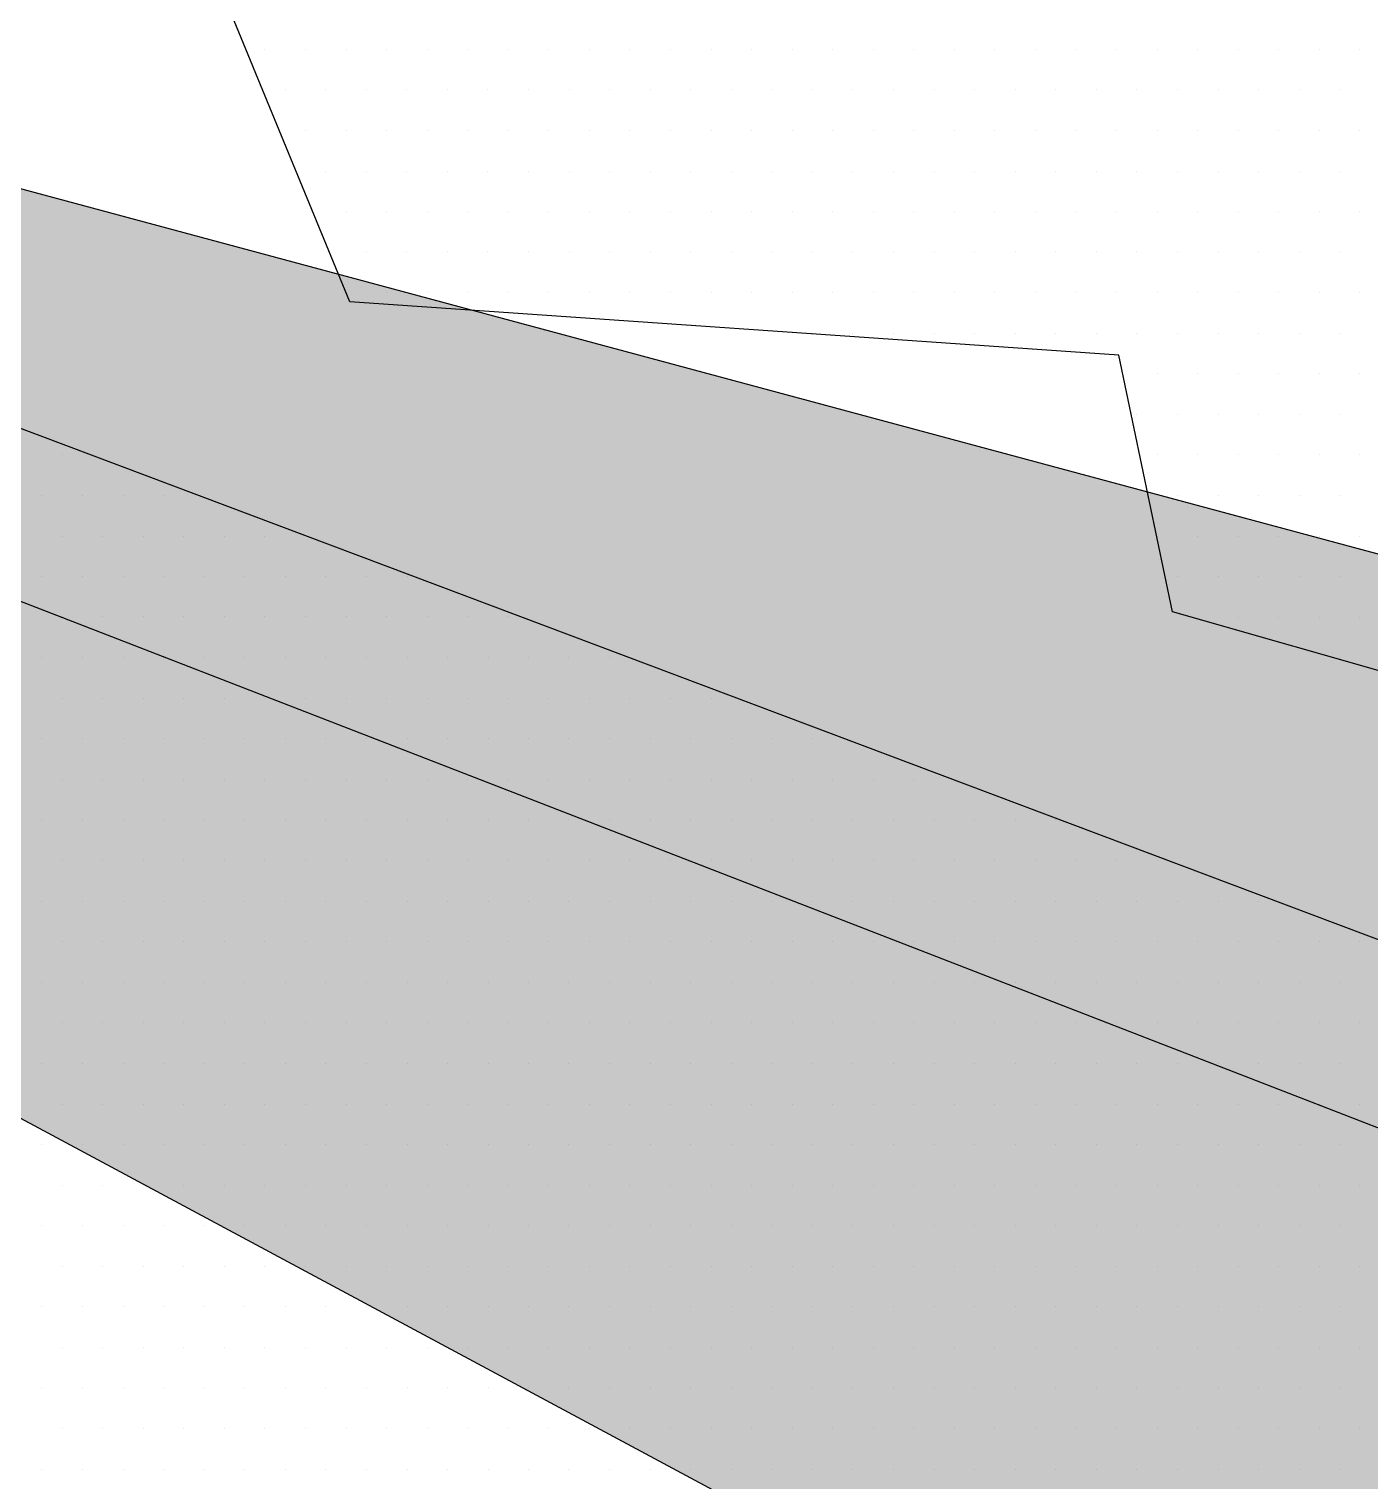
# Paper-space layout 'TOP_A1_00200_01-01-2017_MODELE' of a CAD drawing. Header units: millimetres. Extents: x -52 to 293, y -3 to 294.
# Drawn here: x -25.453 to -22.42, y 59.212 to 62.495 of the extents above; entities that cross this region are included whole.
import ezdxf

# ---------------------------------------------------------------- set-up
doc = ezdxf.new("R2010")
doc.units = ezdxf.units.MM
doc.header["$LTSCALE"] = 2
doc.linetypes.add('CACHEX2', pattern=[0.75, 0.5, -0.25])
for name, color, linetype in [('CALQUE_7', 4, 'Continuous'), ('CARTOUCHE', 7, 'Continuous'), ('rosace', 7, 'Continuous')]:
    doc.layers.add(name, color=color, linetype=linetype)

# ---------------------------------------------------------------- blocks, each defined once
blk = doc.blocks.new('A$C715108E3')
at = {"layer": 'CALQUE_7', "color": 131}
for p, q in [((-16.2094, -7.5524), (-16.2094, -7.5524)), ((-16.1666, -7.5524), (-16.1666, -7.5524)), ((-16.0746, -7.5524), (-16.0746, -7.5524)), ((-15.983, -7.5524), (-15.983, -7.5524)), ((-15.8913, -7.5524), (-15.8913, -7.5524)), ((-15.7997, -7.5524), (-15.7997, -7.5524)), ((-15.7077, -7.5524), (-15.7077, -7.5524)), ((-15.616, -7.5524), (-15.616, -7.5524)), ((-15.5244, -7.5524), (-15.5244, -7.5524)), ((-15.4324, -7.5524), (-15.4324, -7.5524)), ((-15.3411, -7.5524), (-15.3411, -7.5524)), ((-15.2491, -7.5524), (-15.2491, -7.5524)), ((-15.1572, -7.5524), (-15.1572, -7.5524)), ((-15.0654, -7.5524), (-15.0654, -7.5524)), ((-14.9739, -7.5524), (-14.9739, -7.5524)), ((-14.8821, -7.5524), (-14.8821, -7.5524)), ((-14.7903, -7.5524), (-14.7903, -7.5524)), ((-14.6988, -7.5524), (-14.6988, -7.5524)), ((-14.6068, -7.5524), (-14.6068, -7.5524)), ((-14.5152, -7.5524), (-14.5152, -7.5524)), ((-14.4237, -7.5524), (-14.4237, -7.5524)), ((-14.3319, -7.5524), (-14.3319, -7.5524)), ((-14.24, -7.5524), (-14.24, -7.5524)), ((-14.148, -7.5524), (-14.148, -7.5524)), ((-14.0567, -7.5524), (-14.0567, -7.5524)), ((-13.9647, -7.5524), (-13.9647, -7.5524)), ((-13.8727, -7.5524), (-13.8727, -7.5524)), ((-13.7814, -7.5524), (-13.7814, -7.5524)), ((-13.6894, -7.5524), (-13.6894, -7.5524)), ((-16.1721, -7.6438), (-16.1721, -7.6438)), ((-16.1205, -7.6438), (-16.1205, -7.6438)), ((-16.0289, -7.6438), (-16.0289, -7.6438)), ((-15.9369, -7.6438), (-15.9369, -7.6438)), ((-15.8452, -7.6438), (-15.8452, -7.6438)), ((-15.7536, -7.6438), (-15.7536, -7.6438)), ((-15.6619, -7.6438), (-15.6619, -7.6438)), ((-15.5699, -7.6438), (-15.5699, -7.6438)), ((-15.4785, -7.6438), (-15.4785, -7.6438)), ((-15.3868, -7.6438), (-15.3868, -7.6438)), ((-15.2948, -7.6438), (-15.2948, -7.6438)), ((-15.203, -7.6438), (-15.203, -7.6438)), ((-15.1115, -7.6438), (-15.1115, -7.6438)), ((-15.0197, -7.6438), (-15.0197, -7.6438)), ((-14.9278, -7.6438), (-14.9278, -7.6438)), ((-14.8364, -7.6438), (-14.8364, -7.6438)), ((-14.7445, -7.6438), (-14.7445, -7.6438)), ((-14.6527, -7.6438), (-14.6527, -7.6438)), ((-14.5613, -7.6438), (-14.5613, -7.6438)), ((-14.4694, -7.6438), (-14.4694, -7.6438)), ((-14.3776, -7.6438), (-14.3776, -7.6438)), ((-14.2859, -7.6438), (-14.2859, -7.6438)), ((-14.1943, -7.6438), (-14.1943, -7.6438)), ((-14.1023, -7.6438), (-14.1023, -7.6438)), ((-14.0103, -7.6438), (-14.0103, -7.6438)), ((-13.919, -7.6438), (-13.919, -7.6438)), ((-13.827, -7.6438), (-13.827, -7.6438)), ((-13.7351, -7.6438), (-13.7351, -7.6438)), ((-16.1344, -7.7349), (-16.1344, -7.7349)), ((-16.0746, -7.7349), (-16.0746, -7.7349)), ((-15.983, -7.7349), (-15.983, -7.7349)), ((-15.8913, -7.7349), (-15.8913, -7.7349)), ((-15.7997, -7.7349), (-15.7997, -7.7349)), ((-15.7077, -7.7349), (-15.7077, -7.7349)), ((-15.616, -7.7349), (-15.616, -7.7349)), ((-15.5244, -7.7349), (-15.5244, -7.7349)), ((-15.4324, -7.7349), (-15.4324, -7.7349)), ((-15.3411, -7.7349), (-15.3411, -7.7349)), ((-15.2491, -7.7349), (-15.2491, -7.7349)), ((-15.1572, -7.7349), (-15.1572, -7.7349)), ((-15.0654, -7.7349), (-15.0654, -7.7349)), ((-14.9739, -7.7349), (-14.9739, -7.7349)), ((-14.8821, -7.7349), (-14.8821, -7.7349)), ((-14.7903, -7.7349), (-14.7903, -7.7349)), ((-14.6988, -7.7349), (-14.6988, -7.7349)), ((-14.6068, -7.7349), (-14.6068, -7.7349)), ((-14.5152, -7.7349), (-14.5152, -7.7349)), ((-14.4237, -7.7349), (-14.4237, -7.7349)), ((-14.3319, -7.7349), (-14.3319, -7.7349)), ((-14.24, -7.7349), (-14.24, -7.7349)), ((-14.148, -7.7349), (-14.148, -7.7349)), ((-14.0567, -7.7349), (-14.0567, -7.7349)), ((-13.9647, -7.7349), (-13.9647, -7.7349)), ((-13.8727, -7.7349), (-13.8727, -7.7349)), ((-13.7814, -7.7349), (-13.7814, -7.7349)), ((-13.6894, -7.7349), (-13.6894, -7.7349)), ((-16.0965, -7.8275), (-16.0965, -7.8275)), ((-16.0289, -7.8275), (-16.0289, -7.8275)), ((-15.9369, -7.8275), (-15.9369, -7.8275)), ((-15.8452, -7.8275), (-15.8452, -7.8275)), ((-15.7536, -7.8275), (-15.7536, -7.8275)), ((-15.6619, -7.8275), (-15.6619, -7.8275)), ((-15.5699, -7.8275), (-15.5699, -7.8275)), ((-15.4785, -7.8275), (-15.4785, -7.8275)), ((-15.3868, -7.8275), (-15.3868, -7.8275)), ((-15.2948, -7.8275), (-15.2948, -7.8275)), ((-15.203, -7.8275), (-15.203, -7.8275)), ((-15.1115, -7.8275), (-15.1115, -7.8275)), ((-15.0197, -7.8275), (-15.0197, -7.8275)), ((-14.9278, -7.8275), (-14.9278, -7.8275)), ((-14.8364, -7.8275), (-14.8364, -7.8275)), ((-14.7445, -7.8275), (-14.7445, -7.8275)), ((-14.6527, -7.8275), (-14.6527, -7.8275)), ((-14.5613, -7.8275), (-14.5613, -7.8275)), ((-14.4694, -7.8275), (-14.4694, -7.8275)), ((-14.3776, -7.8275), (-14.3776, -7.8275)), ((-14.2859, -7.8275), (-14.2859, -7.8275)), ((-14.1943, -7.8275), (-14.1943, -7.8275)), ((-14.1023, -7.8275), (-14.1023, -7.8275)), ((-14.0103, -7.8275), (-14.0103, -7.8275)), ((-13.919, -7.8275), (-13.919, -7.8275)), ((-13.827, -7.8275), (-13.827, -7.8275)), ((-13.7351, -7.8275), (-13.7351, -7.8275)), ((-16.0589, -7.919), (-16.0589, -7.919)), ((-15.983, -7.919), (-15.983, -7.919)), ((-15.8913, -7.919), (-15.8913, -7.919)), ((-15.7997, -7.919), (-15.7997, -7.919)), ((-15.7077, -7.919), (-15.7077, -7.919)), ((-15.616, -7.919), (-15.616, -7.919)), ((-15.5244, -7.919), (-15.5244, -7.919)), ((-15.4324, -7.919), (-15.4324, -7.919)), ((-15.3411, -7.919), (-15.3411, -7.919)), ((-15.2491, -7.919), (-15.2491, -7.919)), ((-15.1572, -7.919), (-15.1572, -7.919)), ((-15.0654, -7.919), (-15.0654, -7.919)), ((-14.9739, -7.919), (-14.9739, -7.919)), ((-14.8821, -7.919), (-14.8821, -7.919)), ((-14.7903, -7.919), (-14.7903, -7.919)), ((-14.6988, -7.919), (-14.6988, -7.919)), ((-14.6068, -7.919), (-14.6068, -7.919)), ((-14.5152, -7.919), (-14.5152, -7.919)), ((-14.4237, -7.919), (-14.4237, -7.919)), ((-14.3319, -7.919), (-14.3319, -7.919)), ((-14.24, -7.919), (-14.24, -7.919)), ((-14.148, -7.919), (-14.148, -7.919)), ((-14.0567, -7.919), (-14.0567, -7.919)), ((-13.9647, -7.919), (-13.9647, -7.919)), ((-13.8727, -7.919), (-13.8727, -7.919)), ((-13.7814, -7.919), (-13.7814, -7.919)), ((-13.6894, -7.919), (-13.6894, -7.919)), ((-16.0208, -8.01), (-16.0208, -8.01)), ((-15.9369, -8.01), (-15.9369, -8.01)), ((-15.8452, -8.01), (-15.8452, -8.01)), ((-15.7536, -8.01), (-15.7536, -8.01)), ((-15.6619, -8.01), (-15.6619, -8.01)), ((-15.5699, -8.01), (-15.5699, -8.01)), ((-15.4785, -8.01), (-15.4785, -8.01)), ((-15.3868, -8.01), (-15.3868, -8.01)), ((-15.2948, -8.01), (-15.2948, -8.01)), ((-15.203, -8.01), (-15.203, -8.01)), ((-15.1115, -8.01), (-15.1115, -8.01)), ((-15.0197, -8.01), (-15.0197, -8.01)), ((-14.9278, -8.01), (-14.9278, -8.01)), ((-14.8364, -8.01), (-14.8364, -8.01)), ((-14.7445, -8.01), (-14.7445, -8.01)), ((-14.6527, -8.01), (-14.6527, -8.01)), ((-14.5613, -8.01), (-14.5613, -8.01)), ((-14.4694, -8.01), (-14.4694, -8.01)), ((-14.3776, -8.01), (-14.3776, -8.01)), ((-14.2859, -8.01), (-14.2859, -8.01)), ((-14.1943, -8.01), (-14.1943, -8.01)), ((-14.1023, -8.01), (-14.1023, -8.01)), ((-14.0103, -8.01), (-14.0103, -8.01)), ((-13.919, -8.01), (-13.919, -8.01)), ((-13.827, -8.01), (-13.827, -8.01)), ((-13.7351, -8.01), (-13.7351, -8.01)), ((-15.9833, -8.1028), (-15.9833, -8.1028)), ((-15.983, -8.1028), (-15.983, -8.1028)), ((-15.8913, -8.1028), (-15.8913, -8.1028)), ((-15.7997, -8.1028), (-15.7997, -8.1028)), ((-15.7077, -8.1028), (-15.7077, -8.1028)), ((-15.616, -8.1028), (-15.616, -8.1028)), ((-15.5244, -8.1028), (-15.5244, -8.1028)), ((-15.4324, -8.1028), (-15.4324, -8.1028)), ((-15.3411, -8.1028), (-15.3411, -8.1028)), ((-15.2491, -8.1028), (-15.2491, -8.1028)), ((-15.1572, -8.1028), (-15.1572, -8.1028)), ((-15.0654, -8.1028), (-15.0654, -8.1028)), ((-14.9739, -8.1028), (-14.9739, -8.1028)), ((-14.8821, -8.1028), (-14.8821, -8.1028)), ((-14.7903, -8.1028), (-14.7903, -8.1028)), ((-14.6988, -8.1028), (-14.6988, -8.1028)), ((-14.6068, -8.1028), (-14.6068, -8.1028)), ((-14.5152, -8.1028), (-14.5152, -8.1028)), ((-14.4237, -8.1028), (-14.4237, -8.1028)), ((-14.3319, -8.1028), (-14.3319, -8.1028)), ((-14.24, -8.1028), (-14.24, -8.1028)), ((-14.148, -8.1028), (-14.148, -8.1028)), ((-14.0567, -8.1028), (-14.0567, -8.1028)), ((-13.9647, -8.1028), (-13.9647, -8.1028)), ((-13.8727, -8.1028), (-13.8727, -8.1028)), ((-13.7814, -8.1028), (-13.7814, -8.1028)), ((-13.6894, -8.1028), (-13.6894, -8.1028)), ((-14.9571, -8.1941), (-14.9571, -8.1941)), ((-14.9278, -8.1941), (-14.9278, -8.1941)), ((-14.8364, -8.1941), (-14.8364, -8.1941)), ((-14.7445, -8.1941), (-14.7445, -8.1941)), ((-14.6527, -8.1941), (-14.6527, -8.1941)), ((-14.5613, -8.1941), (-14.5613, -8.1941)), ((-14.4694, -8.1941), (-14.4694, -8.1941)), ((-14.3776, -8.1941), (-14.3776, -8.1941)), ((-14.2859, -8.1941), (-14.2859, -8.1941)), ((-14.1943, -8.1941), (-14.1943, -8.1941)), ((-14.1023, -8.1941), (-14.1023, -8.1941)), ((-14.0103, -8.1941), (-14.0103, -8.1941)), ((-13.919, -8.1941), (-13.919, -8.1941)), ((-13.827, -8.1941), (-13.827, -8.1941)), ((-13.7351, -8.1941), (-13.7351, -8.1941)), ((-14.2262, -8.2852), (-14.2262, -8.2852)), ((-14.148, -8.2852), (-14.148, -8.2852)), ((-14.0567, -8.2852), (-14.0567, -8.2852)), ((-13.9647, -8.2852), (-13.9647, -8.2852)), ((-13.8727, -8.2852), (-13.8727, -8.2852)), ((-13.7814, -8.2852), (-13.7814, -8.2852)), ((-13.6894, -8.2852), (-13.6894, -8.2852)), ((-14.2074, -8.3777), (-14.2074, -8.3777)), ((-14.1943, -8.3777), (-14.1943, -8.3777)), ((-14.1023, -8.3777), (-14.1023, -8.3777)), ((-14.0103, -8.3777), (-14.0103, -8.3777)), ((-13.919, -8.3777), (-13.919, -8.3777)), ((-13.827, -8.3777), (-13.827, -8.3777)), ((-13.7351, -8.3777), (-13.7351, -8.3777)), ((-16.6249, -8.4692), (-16.6249, -8.4692)), ((-14.1881, -8.4692), (-14.1881, -8.4692)), ((-14.148, -8.4692), (-14.148, -8.4692)), ((-14.0567, -8.4692), (-14.0567, -8.4692)), ((-13.9647, -8.4692), (-13.9647, -8.4692)), ((-13.8727, -8.4692), (-13.8727, -8.4692)), ((-13.7814, -8.4692), (-13.7814, -8.4692)), ((-13.6894, -8.4692), (-13.6894, -8.4692)), ((-16.6713, -8.5607), (-16.6713, -8.5607)), ((-16.5793, -8.5607), (-16.5793, -8.5607)), ((-16.4873, -8.5607), (-16.4873, -8.5607)), ((-16.3953, -8.5607), (-16.3953, -8.5607)), ((-14.1688, -8.5605), (-14.1688, -8.5605)), ((-14.1023, -8.5605), (-14.1023, -8.5605)), ((-14.0103, -8.5605), (-14.0103, -8.5605)), ((-13.919, -8.5605), (-13.919, -8.5605)), ((-13.827, -8.5605), (-13.827, -8.5605)), ((-13.7351, -8.5605), (-13.7351, -8.5605)), ((-16.6249, -8.6529), (-16.6249, -8.6529)), ((-16.5336, -8.6529), (-16.5336, -8.6529)), ((-16.4416, -8.6529), (-16.4416, -8.6529)), ((-16.3496, -8.6529), (-16.3496, -8.6529)), ((-16.2577, -8.6529), (-16.2577, -8.6529)), ((-16.1666, -8.6529), (-16.1666, -8.6529)), ((-16.0744, -8.6529), (-16.0744, -8.6529)), ((-14.1495, -8.6529), (-14.1495, -8.6529)), ((-14.148, -8.6529), (-14.148, -8.6529)), ((-14.0567, -8.6529), (-14.0567, -8.6529)), ((-13.9647, -8.6529), (-13.9647, -8.6529)), ((-13.8727, -8.6529), (-13.8727, -8.6529)), ((-13.7814, -8.6529), (-13.7814, -8.6529)), ((-13.6894, -8.6529), (-13.6894, -8.6529)), ((-16.6713, -8.7445), (-16.6713, -8.7445)), ((-16.5793, -8.7445), (-16.5793, -8.7445)), ((-16.4873, -8.7445), (-16.4873, -8.7445)), ((-16.3953, -8.7445), (-16.3953, -8.7445)), ((-16.3042, -8.7445), (-16.3042, -8.7445)), ((-16.2124, -8.7445), (-16.2124, -8.7445)), ((-16.1203, -8.7445), (-16.1203, -8.7445)), ((-16.0287, -8.7445), (-16.0287, -8.7445)), ((-15.9369, -8.7445), (-15.9369, -8.7445)), ((-15.845, -8.7445), (-15.845, -8.7445)), ((-14.1306, -8.7443), (-14.1306, -8.7443)), ((-14.1023, -8.7443), (-14.1023, -8.7443)), ((-14.0103, -8.7443), (-14.0103, -8.7443)), ((-13.919, -8.7443), (-13.919, -8.7443)), ((-13.827, -8.7443), (-13.827, -8.7443)), ((-13.7351, -8.7443), (-13.7351, -8.7443)), ((-16.6249, -8.8356), (-16.6249, -8.8356)), ((-16.5336, -8.8356), (-16.5336, -8.8356)), ((-16.4416, -8.8356), (-16.4416, -8.8356)), ((-16.3496, -8.8356), (-16.3496, -8.8356)), ((-16.2577, -8.8356), (-16.2577, -8.8356)), ((-16.1666, -8.8356), (-16.1666, -8.8356)), ((-16.0744, -8.8356), (-16.0744, -8.8356)), ((-15.9828, -8.8356), (-15.9828, -8.8356)), ((-15.8915, -8.8356), (-15.8915, -8.8356)), ((-15.7995, -8.8356), (-15.7995, -8.8356)), ((-15.7075, -8.8356), (-15.7075, -8.8356)), ((-15.6162, -8.8356), (-15.6162, -8.8356)), ((-14.0708, -8.8358), (-14.0708, -8.8358)), ((-14.0567, -8.8358), (-14.0567, -8.8358)), ((-13.9647, -8.8358), (-13.9647, -8.8358)), ((-13.8727, -8.8358), (-13.8727, -8.8358)), ((-13.7814, -8.8358), (-13.7814, -8.8358)), ((-13.6894, -8.8358), (-13.6894, -8.8358)), ((-16.6713, -8.9282), (-16.6713, -8.9282)), ((-16.5793, -8.9282), (-16.5793, -8.9282)), ((-16.4873, -8.9282), (-16.4873, -8.9282)), ((-16.3953, -8.9282), (-16.3953, -8.9282)), ((-16.3042, -8.9282), (-16.3042, -8.9282)), ((-16.2124, -8.9282), (-16.2124, -8.9282)), ((-16.1203, -8.9282), (-16.1203, -8.9282)), ((-16.0287, -8.9282), (-16.0287, -8.9282)), ((-15.9369, -8.9282), (-15.9369, -8.9282)), ((-15.845, -8.9282), (-15.845, -8.9282)), ((-15.7538, -8.9282), (-15.7538, -8.9282)), ((-15.6617, -8.9282), (-15.6617, -8.9282)), ((-15.5699, -8.9282), (-15.5699, -8.9282)), ((-15.4786, -8.9282), (-15.4786, -8.9282)), ((-15.3866, -8.9282), (-15.3866, -8.9282)), ((-13.7494, -8.9282), (-13.7494, -8.9282)), ((-13.7351, -8.9282), (-13.7351, -8.9282)), ((-16.6249, -9.0196), (-16.6249, -9.0196)), ((-16.5336, -9.0196), (-16.5336, -9.0196)), ((-16.4416, -9.0196), (-16.4416, -9.0196)), ((-16.3496, -9.0196), (-16.3496, -9.0196)), ((-16.2577, -9.0196), (-16.2577, -9.0196)), ((-16.1666, -9.0196), (-16.1666, -9.0196)), ((-16.0744, -9.0196), (-16.0744, -9.0196)), ((-15.9828, -9.0196), (-15.9828, -9.0196)), ((-15.8915, -9.0196), (-15.8915, -9.0196)), ((-15.7995, -9.0196), (-15.7995, -9.0196)), ((-15.7075, -9.0196), (-15.7075, -9.0196)), ((-15.6162, -9.0196), (-15.6162, -9.0196)), ((-15.5246, -9.0196), (-15.5246, -9.0196)), ((-15.4325, -9.0196), (-15.4325, -9.0196)), ((-15.3409, -9.0196), (-15.3409, -9.0196)), ((-15.2491, -9.0196), (-15.2491, -9.0196)), ((-15.1572, -9.0196), (-15.1572, -9.0196)), ((-16.6713, -9.1109), (-16.6713, -9.1109)), ((-16.5793, -9.1109), (-16.5793, -9.1109)), ((-16.4873, -9.1109), (-16.4873, -9.1109)), ((-16.3953, -9.1109), (-16.3953, -9.1109)), ((-16.3042, -9.1109), (-16.3042, -9.1109)), ((-16.2124, -9.1109), (-16.2124, -9.1109)), ((-16.1203, -9.1109), (-16.1203, -9.1109)), ((-16.0287, -9.1109), (-16.0287, -9.1109)), ((-15.9369, -9.1109), (-15.9369, -9.1109)), ((-15.845, -9.1109), (-15.845, -9.1109)), ((-15.7538, -9.1109), (-15.7538, -9.1109)), ((-15.6617, -9.1109), (-15.6617, -9.1109)), ((-15.5699, -9.1109), (-15.5699, -9.1109)), ((-15.4786, -9.1109), (-15.4786, -9.1109)), ((-15.3866, -9.1109), (-15.3866, -9.1109)), ((-15.2948, -9.1109), (-15.2948, -9.1109)), ((-15.203, -9.1109), (-15.203, -9.1109)), ((-15.1117, -9.1109), (-15.1117, -9.1109)), ((-15.0197, -9.1109), (-15.0197, -9.1109)), ((-14.9278, -9.1109), (-14.9278, -9.1109)), ((-16.6249, -9.2033), (-16.6249, -9.2033)), ((-16.5336, -9.2033), (-16.5336, -9.2033)), ((-16.4416, -9.2033), (-16.4416, -9.2033)), ((-16.3496, -9.2033), (-16.3496, -9.2033)), ((-16.2577, -9.2033), (-16.2577, -9.2033)), ((-16.1666, -9.2033), (-16.1666, -9.2033)), ((-16.0744, -9.2033), (-16.0744, -9.2033)), ((-15.9828, -9.2033), (-15.9828, -9.2033)), ((-15.8915, -9.2033), (-15.8915, -9.2033)), ((-15.7995, -9.2033), (-15.7995, -9.2033)), ((-15.7075, -9.2033), (-15.7075, -9.2033)), ((-15.6162, -9.2033), (-15.6162, -9.2033)), ((-15.5246, -9.2033), (-15.5246, -9.2033)), ((-15.4325, -9.2033), (-15.4325, -9.2033)), ((-15.3409, -9.2033), (-15.3409, -9.2033)), ((-15.2491, -9.2033), (-15.2491, -9.2033)), ((-15.1572, -9.2033), (-15.1572, -9.2033)), ((-15.0652, -9.2033), (-15.0652, -9.2033)), ((-14.9739, -9.2033), (-14.9739, -9.2033)), ((-14.8819, -9.2033), (-14.8819, -9.2033)), ((-14.7903, -9.2033), (-14.7903, -9.2033)), ((-14.6988, -9.2033), (-14.6988, -9.2033)), ((-16.6713, -9.2946), (-16.6713, -9.2946)), ((-16.5793, -9.2946), (-16.5793, -9.2946)), ((-16.4873, -9.2946), (-16.4873, -9.2946)), ((-16.3953, -9.2946), (-16.3953, -9.2946)), ((-16.3042, -9.2946), (-16.3042, -9.2946)), ((-16.2124, -9.2946), (-16.2124, -9.2946)), ((-16.1203, -9.2946), (-16.1203, -9.2946)), ((-16.0287, -9.2946), (-16.0287, -9.2946)), ((-15.9369, -9.2946), (-15.9369, -9.2946)), ((-15.845, -9.2946), (-15.845, -9.2946)), ((-15.7538, -9.2946), (-15.7538, -9.2946)), ((-15.6617, -9.2946), (-15.6617, -9.2946)), ((-15.5699, -9.2946), (-15.5699, -9.2946)), ((-15.4786, -9.2946), (-15.4786, -9.2946)), ((-15.3866, -9.2946), (-15.3866, -9.2946)), ((-15.2948, -9.2946), (-15.2948, -9.2946)), ((-15.203, -9.2946), (-15.203, -9.2946)), ((-15.1117, -9.2946), (-15.1117, -9.2946)), ((-15.0197, -9.2946), (-15.0197, -9.2946)), ((-14.9278, -9.2946), (-14.9278, -9.2946)), ((-14.8364, -9.2946), (-14.8364, -9.2946)), ((-14.7445, -9.2946), (-14.7445, -9.2946)), ((-14.6527, -9.2946), (-14.6527, -9.2946)), ((-14.5613, -9.2946), (-14.5613, -9.2946)), ((-14.4694, -9.2946), (-14.4694, -9.2946)), ((-14.3774, -9.2946), (-14.3774, -9.2946)), ((-16.6249, -9.387), (-16.6249, -9.387)), ((-16.5336, -9.387), (-16.5336, -9.387)), ((-16.4416, -9.387), (-16.4416, -9.387)), ((-16.3496, -9.387), (-16.3496, -9.387)), ((-16.2577, -9.387), (-16.2577, -9.387)), ((-16.1666, -9.387), (-16.1666, -9.387)), ((-16.0744, -9.387), (-16.0744, -9.387)), ((-15.9828, -9.387), (-15.9828, -9.387)), ((-15.8915, -9.387), (-15.8915, -9.387)), ((-15.7995, -9.387), (-15.7995, -9.387)), ((-15.7075, -9.387), (-15.7075, -9.387)), ((-15.6162, -9.387), (-15.6162, -9.387)), ((-15.5246, -9.387), (-15.5246, -9.387)), ((-15.4325, -9.387), (-15.4325, -9.387)), ((-15.3409, -9.387), (-15.3409, -9.387)), ((-15.2491, -9.387), (-15.2491, -9.387)), ((-15.1572, -9.387), (-15.1572, -9.387)), ((-15.0652, -9.387), (-15.0652, -9.387)), ((-14.9739, -9.387), (-14.9739, -9.387)), ((-14.8819, -9.387), (-14.8819, -9.387)), ((-14.7903, -9.387), (-14.7903, -9.387)), ((-14.6988, -9.387), (-14.6988, -9.387)), ((-14.607, -9.387), (-14.607, -9.387)), ((-14.515, -9.387), (-14.515, -9.387)), ((-14.4237, -9.387), (-14.4237, -9.387)), ((-14.3319, -9.387), (-14.3319, -9.387)), ((-14.2398, -9.387), (-14.2398, -9.387)), ((-14.1478, -9.387), (-14.1478, -9.387)), ((-16.6713, -9.4786), (-16.6713, -9.4786)), ((-16.5793, -9.4786), (-16.5793, -9.4786)), ((-16.4873, -9.4786), (-16.4873, -9.4786)), ((-16.3953, -9.4786), (-16.3953, -9.4786)), ((-16.3042, -9.4786), (-16.3042, -9.4786)), ((-16.2124, -9.4786), (-16.2124, -9.4786)), ((-16.1203, -9.4786), (-16.1203, -9.4786)), ((-16.0287, -9.4786), (-16.0287, -9.4786)), ((-15.9369, -9.4786), (-15.9369, -9.4786)), ((-15.845, -9.4786), (-15.845, -9.4786)), ((-15.7538, -9.4786), (-15.7538, -9.4786)), ((-15.6617, -9.4786), (-15.6617, -9.4786)), ((-15.5699, -9.4786), (-15.5699, -9.4786)), ((-15.4786, -9.4786), (-15.4786, -9.4786)), ((-15.3866, -9.4786), (-15.3866, -9.4786)), ((-15.2948, -9.4786), (-15.2948, -9.4786)), ((-15.203, -9.4786), (-15.203, -9.4786)), ((-15.1117, -9.4786), (-15.1117, -9.4786)), ((-15.0197, -9.4786), (-15.0197, -9.4786)), ((-14.9278, -9.4786), (-14.9278, -9.4786)), ((-14.8364, -9.4786), (-14.8364, -9.4786)), ((-14.7445, -9.4786), (-14.7445, -9.4786)), ((-14.6527, -9.4786), (-14.6527, -9.4786)), ((-14.5613, -9.4786), (-14.5613, -9.4786)), ((-14.4694, -9.4786), (-14.4694, -9.4786)), ((-14.3774, -9.4786), (-14.3774, -9.4786)), ((-14.2861, -9.4786), (-14.2861, -9.4786)), ((-14.1941, -9.4786), (-14.1941, -9.4786)), ((-14.1021, -9.4786), (-14.1021, -9.4786)), ((-14.0103, -9.4786), (-14.0103, -9.4786)), ((-13.9192, -9.4786), (-13.9192, -9.4786)), ((-16.6249, -9.5697), (-16.6249, -9.5697)), ((-16.5336, -9.5697), (-16.5336, -9.5697)), ((-16.4416, -9.5697), (-16.4416, -9.5697)), ((-16.3496, -9.5697), (-16.3496, -9.5697)), ((-16.2577, -9.5697), (-16.2577, -9.5697)), ((-16.1666, -9.5697), (-16.1666, -9.5697)), ((-16.0744, -9.5697), (-16.0744, -9.5697)), ((-15.9828, -9.5697), (-15.9828, -9.5697)), ((-15.8915, -9.5697), (-15.8915, -9.5697)), ((-15.7995, -9.5697), (-15.7995, -9.5697)), ((-15.7075, -9.5697), (-15.7075, -9.5697)), ((-15.6162, -9.5697), (-15.6162, -9.5697)), ((-15.5246, -9.5697), (-15.5246, -9.5697)), ((-15.4325, -9.5697), (-15.4325, -9.5697)), ((-15.3409, -9.5697), (-15.3409, -9.5697)), ((-15.2491, -9.5697), (-15.2491, -9.5697)), ((-15.1572, -9.5697), (-15.1572, -9.5697)), ((-15.0652, -9.5697), (-15.0652, -9.5697)), ((-14.9739, -9.5697), (-14.9739, -9.5697)), ((-14.8819, -9.5697), (-14.8819, -9.5697)), ((-14.7903, -9.5697), (-14.7903, -9.5697)), ((-14.6988, -9.5697), (-14.6988, -9.5697)), ((-14.607, -9.5697), (-14.607, -9.5697)), ((-14.515, -9.5697), (-14.515, -9.5697)), ((-14.4237, -9.5697), (-14.4237, -9.5697)), ((-14.3319, -9.5697), (-14.3319, -9.5697)), ((-14.2398, -9.5697), (-14.2398, -9.5697)), ((-14.1478, -9.5697), (-14.1478, -9.5697)), ((-14.0567, -9.5697), (-14.0567, -9.5697)), ((-13.9649, -9.5697), (-13.9649, -9.5697)), ((-13.8729, -9.5697), (-13.8729, -9.5697)), ((-13.7816, -9.5697), (-13.7816, -9.5697)), ((-13.6896, -9.5697), (-13.6896, -9.5697)), ((-16.6713, -9.6623), (-16.6713, -9.6623)), ((-16.5793, -9.6623), (-16.5793, -9.6623)), ((-16.4873, -9.6623), (-16.4873, -9.6623)), ((-16.3953, -9.6623), (-16.3953, -9.6623)), ((-16.3042, -9.6623), (-16.3042, -9.6623)), ((-16.2124, -9.6623), (-16.2124, -9.6623)), ((-16.1203, -9.6623), (-16.1203, -9.6623)), ((-16.0287, -9.6623), (-16.0287, -9.6623)), ((-15.9369, -9.6623), (-15.9369, -9.6623)), ((-15.845, -9.6623), (-15.845, -9.6623)), ((-15.7538, -9.6623), (-15.7538, -9.6623)), ((-15.6617, -9.6623), (-15.6617, -9.6623)), ((-15.5699, -9.6623), (-15.5699, -9.6623)), ((-15.4786, -9.6623), (-15.4786, -9.6623)), ((-15.3866, -9.6623), (-15.3866, -9.6623)), ((-15.2948, -9.6623), (-15.2948, -9.6623)), ((-15.203, -9.6623), (-15.203, -9.6623)), ((-15.1117, -9.6623), (-15.1117, -9.6623)), ((-15.0197, -9.6623), (-15.0197, -9.6623)), ((-14.9278, -9.6623), (-14.9278, -9.6623)), ((-14.8364, -9.6623), (-14.8364, -9.6623)), ((-14.7445, -9.6623), (-14.7445, -9.6623)), ((-14.6527, -9.6623), (-14.6527, -9.6623)), ((-14.5613, -9.6623), (-14.5613, -9.6623)), ((-14.4694, -9.6623), (-14.4694, -9.6623)), ((-14.3774, -9.6623), (-14.3774, -9.6623)), ((-14.2861, -9.6623), (-14.2861, -9.6623)), ((-14.1941, -9.6623), (-14.1941, -9.6623)), ((-14.1021, -9.6623), (-14.1021, -9.6623)), ((-14.0103, -9.6623), (-14.0103, -9.6623)), ((-13.9192, -9.6623), (-13.9192, -9.6623)), ((-13.827, -9.6623), (-13.827, -9.6623)), ((-13.7351, -9.6623), (-13.7351, -9.6623)), ((-16.6249, -9.7535), (-16.6249, -9.7535)), ((-16.5336, -9.7535), (-16.5336, -9.7535)), ((-16.4416, -9.7535), (-16.4416, -9.7535)), ((-16.3496, -9.7535), (-16.3496, -9.7535)), ((-16.2577, -9.7535), (-16.2577, -9.7535)), ((-16.1666, -9.7535), (-16.1666, -9.7535)), ((-16.0744, -9.7535), (-16.0744, -9.7535)), ((-15.9828, -9.7535), (-15.9828, -9.7535)), ((-15.8915, -9.7535), (-15.8915, -9.7535)), ((-15.7995, -9.7535), (-15.7995, -9.7535)), ((-15.7075, -9.7535), (-15.7075, -9.7535)), ((-15.6162, -9.7535), (-15.6162, -9.7535)), ((-15.5246, -9.7535), (-15.5246, -9.7535)), ((-15.4325, -9.7535), (-15.4325, -9.7535)), ((-15.3409, -9.7535), (-15.3409, -9.7535)), ((-15.2491, -9.7535), (-15.2491, -9.7535)), ((-15.1572, -9.7535), (-15.1572, -9.7535)), ((-15.0652, -9.7535), (-15.0652, -9.7535)), ((-14.9739, -9.7535), (-14.9739, -9.7535)), ((-14.8819, -9.7535), (-14.8819, -9.7535)), ((-14.7903, -9.7535), (-14.7903, -9.7535)), ((-14.6988, -9.7535), (-14.6988, -9.7535)), ((-14.607, -9.7535), (-14.607, -9.7535)), ((-14.515, -9.7535), (-14.515, -9.7535)), ((-14.4237, -9.7535), (-14.4237, -9.7535)), ((-14.3319, -9.7535), (-14.3319, -9.7535)), ((-14.2398, -9.7535), (-14.2398, -9.7535)), ((-14.1478, -9.7535), (-14.1478, -9.7535)), ((-14.0567, -9.7535), (-14.0567, -9.7535)), ((-13.9649, -9.7535), (-13.9649, -9.7535)), ((-13.8729, -9.7535), (-13.8729, -9.7535)), ((-13.7816, -9.7535), (-13.7816, -9.7535)), ((-13.6896, -9.7535), (-13.6896, -9.7535)), ((-16.6713, -9.8452), (-16.6713, -9.8452)), ((-16.5793, -9.8452), (-16.5793, -9.8452)), ((-16.4873, -9.8452), (-16.4873, -9.8452)), ((-16.3953, -9.8452), (-16.3953, -9.8452)), ((-16.3042, -9.8452), (-16.3042, -9.8452)), ((-16.2124, -9.8452), (-16.2124, -9.8452)), ((-16.1203, -9.8452), (-16.1203, -9.8452)), ((-16.0287, -9.8452), (-16.0287, -9.8452)), ((-15.9369, -9.8452), (-15.9369, -9.8452)), ((-15.845, -9.8452), (-15.845, -9.8452)), ((-15.7538, -9.8452), (-15.7538, -9.8452)), ((-15.6617, -9.8452), (-15.6617, -9.8452)), ((-15.5699, -9.8452), (-15.5699, -9.8452)), ((-15.4786, -9.8452), (-15.4786, -9.8452)), ((-15.3866, -9.8452), (-15.3866, -9.8452)), ((-15.2948, -9.8452), (-15.2948, -9.8452)), ((-15.203, -9.8452), (-15.203, -9.8452)), ((-15.1117, -9.8452), (-15.1117, -9.8452)), ((-15.0197, -9.8452), (-15.0197, -9.8452)), ((-14.9278, -9.8452), (-14.9278, -9.8452)), ((-14.8364, -9.8452), (-14.8364, -9.8452)), ((-14.7445, -9.8452), (-14.7445, -9.8452)), ((-14.6527, -9.8452), (-14.6527, -9.8452)), ((-14.5613, -9.8452), (-14.5613, -9.8452)), ((-14.4694, -9.8452), (-14.4694, -9.8452)), ((-14.3774, -9.8452), (-14.3774, -9.8452)), ((-14.2861, -9.8452), (-14.2861, -9.8452)), ((-14.1941, -9.8452), (-14.1941, -9.8452)), ((-14.1021, -9.8452), (-14.1021, -9.8452)), ((-14.0103, -9.8452), (-14.0103, -9.8452)), ((-13.9192, -9.8452), (-13.9192, -9.8452)), ((-13.827, -9.8452), (-13.827, -9.8452)), ((-13.7351, -9.8452), (-13.7351, -9.8452)), ((-16.6249, -9.9374), (-16.6249, -9.9374)), ((-16.5336, -9.9374), (-16.5336, -9.9374)), ((-16.4416, -9.9374), (-16.4416, -9.9374)), ((-16.3496, -9.9374), (-16.3496, -9.9374)), ((-16.2577, -9.9374), (-16.2577, -9.9374)), ((-16.1666, -9.9374), (-16.1666, -9.9374)), ((-16.0744, -9.9374), (-16.0744, -9.9374)), ((-15.9828, -9.9374), (-15.9828, -9.9374)), ((-15.8915, -9.9374), (-15.8915, -9.9374)), ((-15.7995, -9.9374), (-15.7995, -9.9374)), ((-15.7075, -9.9374), (-15.7075, -9.9374)), ((-15.6162, -9.9374), (-15.6162, -9.9374)), ((-15.5246, -9.9374), (-15.5246, -9.9374)), ((-15.4325, -9.9374), (-15.4325, -9.9374)), ((-15.3409, -9.9374), (-15.3409, -9.9374)), ((-15.2491, -9.9374), (-15.2491, -9.9374)), ((-15.1572, -9.9374), (-15.1572, -9.9374)), ((-15.0652, -9.9374), (-15.0652, -9.9374)), ((-14.9739, -9.9374), (-14.9739, -9.9374)), ((-14.8819, -9.9374), (-14.8819, -9.9374)), ((-14.7903, -9.9374), (-14.7903, -9.9374)), ((-14.6988, -9.9374), (-14.6988, -9.9374)), ((-14.607, -9.9374), (-14.607, -9.9374)), ((-14.515, -9.9374), (-14.515, -9.9374)), ((-14.4237, -9.9374), (-14.4237, -9.9374)), ((-14.3319, -9.9374), (-14.3319, -9.9374)), ((-14.2398, -9.9374), (-14.2398, -9.9374)), ((-14.1478, -9.9374), (-14.1478, -9.9374)), ((-14.0567, -9.9374), (-14.0567, -9.9374)), ((-13.9649, -9.9374), (-13.9649, -9.9374)), ((-13.8729, -9.9374), (-13.8729, -9.9374)), ((-13.7816, -9.9374), (-13.7816, -9.9374)), ((-13.6896, -9.9374), (-13.6896, -9.9374)), ((-16.6713, -10.0289), (-16.6713, -10.0289)), ((-16.5793, -10.0289), (-16.5793, -10.0289)), ((-16.4873, -10.0289), (-16.4873, -10.0289)), ((-16.3953, -10.0289), (-16.3953, -10.0289)), ((-16.3042, -10.0289), (-16.3042, -10.0289)), ((-16.2124, -10.0289), (-16.2124, -10.0289)), ((-16.1203, -10.0289), (-16.1203, -10.0289)), ((-16.0287, -10.0289), (-16.0287, -10.0289)), ((-15.9369, -10.0289), (-15.9369, -10.0289)), ((-15.845, -10.0289), (-15.845, -10.0289)), ((-15.7538, -10.0289), (-15.7538, -10.0289)), ((-15.6617, -10.0289), (-15.6617, -10.0289)), ((-15.5699, -10.0289), (-15.5699, -10.0289)), ((-15.4786, -10.0289), (-15.4786, -10.0289)), ((-15.3866, -10.0289), (-15.3866, -10.0289)), ((-15.2948, -10.0289), (-15.2948, -10.0289)), ((-15.203, -10.0289), (-15.203, -10.0289)), ((-15.1117, -10.0289), (-15.1117, -10.0289)), ((-15.0197, -10.0289), (-15.0197, -10.0289)), ((-14.9278, -10.0289), (-14.9278, -10.0289)), ((-14.8364, -10.0289), (-14.8364, -10.0289)), ((-14.7445, -10.0289), (-14.7445, -10.0289)), ((-14.6527, -10.0289), (-14.6527, -10.0289)), ((-14.5613, -10.0289), (-14.5613, -10.0289)), ((-14.4694, -10.0289), (-14.4694, -10.0289)), ((-14.3774, -10.0289), (-14.3774, -10.0289)), ((-14.2861, -10.0289), (-14.2861, -10.0289)), ((-14.1941, -10.0289), (-14.1941, -10.0289)), ((-14.1021, -10.0289), (-14.1021, -10.0289)), ((-14.0103, -10.0289), (-14.0103, -10.0289)), ((-13.9192, -10.0289), (-13.9192, -10.0289)), ((-13.827, -10.0289), (-13.827, -10.0289)), ((-13.7351, -10.0289), (-13.7351, -10.0289)), ((-16.6249, -10.1203), (-16.6249, -10.1203)), ((-16.5336, -10.1203), (-16.5336, -10.1203)), ((-16.4416, -10.1203), (-16.4416, -10.1203)), ((-16.3496, -10.1203), (-16.3496, -10.1203)), ((-16.2577, -10.1203), (-16.2577, -10.1203)), ((-16.1666, -10.1203), (-16.1666, -10.1203)), ((-16.0744, -10.1203), (-16.0744, -10.1203)), ((-15.9828, -10.1203), (-15.9828, -10.1203)), ((-15.8915, -10.1203), (-15.8915, -10.1203)), ((-15.7995, -10.1203), (-15.7995, -10.1203)), ((-15.7075, -10.1203), (-15.7075, -10.1203)), ((-15.6162, -10.1203), (-15.6162, -10.1203)), ((-15.5246, -10.1203), (-15.5246, -10.1203)), ((-15.4325, -10.1203), (-15.4325, -10.1203)), ((-15.3409, -10.1203), (-15.3409, -10.1203)), ((-15.2491, -10.1203), (-15.2491, -10.1203)), ((-15.1572, -10.1203), (-15.1572, -10.1203)), ((-15.0652, -10.1203), (-15.0652, -10.1203)), ((-14.9739, -10.1203), (-14.9739, -10.1203)), ((-14.8819, -10.1203), (-14.8819, -10.1203)), ((-14.7903, -10.1203), (-14.7903, -10.1203)), ((-14.6988, -10.1203), (-14.6988, -10.1203)), ((-14.607, -10.1203), (-14.607, -10.1203)), ((-14.515, -10.1203), (-14.515, -10.1203)), ((-14.4237, -10.1203), (-14.4237, -10.1203)), ((-14.3319, -10.1203), (-14.3319, -10.1203)), ((-14.2398, -10.1203), (-14.2398, -10.1203)), ((-14.1478, -10.1203), (-14.1478, -10.1203)), ((-14.0567, -10.1203), (-14.0567, -10.1203)), ((-13.9649, -10.1203), (-13.9649, -10.1203)), ((-13.8729, -10.1203), (-13.8729, -10.1203)), ((-13.7816, -10.1203), (-13.7816, -10.1203)), ((-13.6896, -10.1203), (-13.6896, -10.1203)), ((-16.6713, -10.2125), (-16.6713, -10.2125)), ((-16.5793, -10.2125), (-16.5793, -10.2125)), ((-16.4873, -10.2125), (-16.4873, -10.2125)), ((-16.3953, -10.2125), (-16.3953, -10.2125)), ((-16.3042, -10.2125), (-16.3042, -10.2125)), ((-16.2124, -10.2125), (-16.2124, -10.2125)), ((-16.1203, -10.2125), (-16.1203, -10.2125)), ((-16.0287, -10.2125), (-16.0287, -10.2125)), ((-15.9369, -10.2125), (-15.9369, -10.2125)), ((-15.845, -10.2125), (-15.845, -10.2125)), ((-15.7538, -10.2125), (-15.7538, -10.2125)), ((-15.6617, -10.2125), (-15.6617, -10.2125)), ((-15.5699, -10.2125), (-15.5699, -10.2125)), ((-15.4786, -10.2125), (-15.4786, -10.2125)), ((-15.3866, -10.2125), (-15.3866, -10.2125)), ((-15.2948, -10.2125), (-15.2948, -10.2125)), ((-15.203, -10.2125), (-15.203, -10.2125)), ((-15.1117, -10.2125), (-15.1117, -10.2125)), ((-15.0197, -10.2125), (-15.0197, -10.2125)), ((-14.9278, -10.2125), (-14.9278, -10.2125)), ((-14.8364, -10.2125), (-14.8364, -10.2125)), ((-14.7445, -10.2125), (-14.7445, -10.2125)), ((-14.6527, -10.2125), (-14.6527, -10.2125)), ((-14.5613, -10.2125), (-14.5613, -10.2125)), ((-14.4694, -10.2125), (-14.4694, -10.2125)), ((-14.3774, -10.2125), (-14.3774, -10.2125)), ((-14.2861, -10.2125), (-14.2861, -10.2125)), ((-14.1941, -10.2125), (-14.1941, -10.2125)), ((-14.1021, -10.2125), (-14.1021, -10.2125)), ((-14.0103, -10.2125), (-14.0103, -10.2125)), ((-13.9192, -10.2125), (-13.9192, -10.2125)), ((-13.827, -10.2125), (-13.827, -10.2125)), ((-13.7351, -10.2125), (-13.7351, -10.2125)), ((-16.6249, -10.304), (-16.6249, -10.304)), ((-16.5336, -10.304), (-16.5336, -10.304)), ((-16.4416, -10.304), (-16.4416, -10.304)), ((-16.3496, -10.304), (-16.3496, -10.304)), ((-16.2577, -10.304), (-16.2577, -10.304)), ((-16.1666, -10.304), (-16.1666, -10.304)), ((-16.0744, -10.304), (-16.0744, -10.304)), ((-15.9828, -10.304), (-15.9828, -10.304)), ((-15.8915, -10.304), (-15.8915, -10.304)), ((-15.7995, -10.304), (-15.7995, -10.304)), ((-15.7075, -10.304), (-15.7075, -10.304)), ((-15.6162, -10.304), (-15.6162, -10.304)), ((-15.5246, -10.304), (-15.5246, -10.304)), ((-15.4325, -10.304), (-15.4325, -10.304)), ((-15.3409, -10.304), (-15.3409, -10.304)), ((-15.2491, -10.304), (-15.2491, -10.304)), ((-15.1572, -10.304), (-15.1572, -10.304)), ((-15.0652, -10.304), (-15.0652, -10.304)), ((-14.9739, -10.304), (-14.9739, -10.304)), ((-14.8819, -10.304), (-14.8819, -10.304)), ((-14.7903, -10.304), (-14.7903, -10.304)), ((-14.6988, -10.304), (-14.6988, -10.304)), ((-14.607, -10.304), (-14.607, -10.304)), ((-14.515, -10.304), (-14.515, -10.304)), ((-14.4237, -10.304), (-14.4237, -10.304)), ((-14.3319, -10.304), (-14.3319, -10.304)), ((-14.2398, -10.304), (-14.2398, -10.304)), ((-14.1478, -10.304), (-14.1478, -10.304)), ((-14.0567, -10.304), (-14.0567, -10.304)), ((-13.9649, -10.304), (-13.9649, -10.304)), ((-13.8729, -10.304), (-13.8729, -10.304)), ((-13.7816, -10.304), (-13.7816, -10.304)), ((-13.6896, -10.304), (-13.6896, -10.304)), ((-16.6713, -10.3952), (-16.6713, -10.3952)), ((-16.5793, -10.3952), (-16.5793, -10.3952)), ((-16.4873, -10.3952), (-16.4873, -10.3952)), ((-16.3953, -10.3952), (-16.3953, -10.3952)), ((-16.3042, -10.3952), (-16.3042, -10.3952)), ((-16.2124, -10.3952), (-16.2124, -10.3952)), ((-16.1203, -10.3952), (-16.1203, -10.3952)), ((-16.0287, -10.3952), (-16.0287, -10.3952)), ((-15.9369, -10.3952), (-15.9369, -10.3952)), ((-15.845, -10.3952), (-15.845, -10.3952)), ((-15.7538, -10.3952), (-15.7538, -10.3952)), ((-15.6617, -10.3952), (-15.6617, -10.3952)), ((-15.5699, -10.3952), (-15.5699, -10.3952)), ((-15.4786, -10.3952), (-15.4786, -10.3952)), ((-15.3866, -10.3952), (-15.3866, -10.3952)), ((-15.2948, -10.3952), (-15.2948, -10.3952)), ((-15.203, -10.3952), (-15.203, -10.3952)), ((-15.1117, -10.3952), (-15.1117, -10.3952)), ((-15.0197, -10.3952), (-15.0197, -10.3952)), ((-14.9278, -10.3952), (-14.9278, -10.3952)), ((-14.8364, -10.3952), (-14.8364, -10.3952)), ((-14.7445, -10.3952), (-14.7445, -10.3952)), ((-14.6527, -10.3952), (-14.6527, -10.3952)), ((-14.5613, -10.3952), (-14.5613, -10.3952)), ((-14.4694, -10.3952), (-14.4694, -10.3952)), ((-14.3774, -10.3952), (-14.3774, -10.3952)), ((-14.2861, -10.3952), (-14.2861, -10.3952)), ((-14.1941, -10.3952), (-14.1941, -10.3952)), ((-14.1021, -10.3952), (-14.1021, -10.3952)), ((-14.0103, -10.3952), (-14.0103, -10.3952)), ((-13.9192, -10.3952), (-13.9192, -10.3952)), ((-13.827, -10.3952), (-13.827, -10.3952)), ((-13.7351, -10.3952), (-13.7351, -10.3952)), ((-16.6249, -10.4878), (-16.6249, -10.4878)), ((-16.5336, -10.4878), (-16.5336, -10.4878)), ((-16.4416, -10.4878), (-16.4416, -10.4878)), ((-16.3496, -10.4878), (-16.3496, -10.4878)), ((-16.2577, -10.4878), (-16.2577, -10.4878)), ((-16.1666, -10.4878), (-16.1666, -10.4878)), ((-16.0744, -10.4878), (-16.0744, -10.4878)), ((-15.9828, -10.4878), (-15.9828, -10.4878)), ((-15.8915, -10.4878), (-15.8915, -10.4878)), ((-15.7995, -10.4878), (-15.7995, -10.4878)), ((-15.7075, -10.4878), (-15.7075, -10.4878)), ((-15.6162, -10.4878), (-15.6162, -10.4878)), ((-15.5246, -10.4878), (-15.5246, -10.4878)), ((-15.4325, -10.4878), (-15.4325, -10.4878)), ((-15.3409, -10.4878), (-15.3409, -10.4878)), ((-15.2491, -10.4878), (-15.2491, -10.4878)), ((-15.1572, -10.4878), (-15.1572, -10.4878)), ((-15.0652, -10.4878), (-15.0652, -10.4878)), ((-14.9739, -10.4878), (-14.9739, -10.4878)), ((-14.8819, -10.4878), (-14.8819, -10.4878)), ((-14.7903, -10.4878), (-14.7903, -10.4878)), ((-14.6988, -10.4878), (-14.6988, -10.4878)), ((-14.607, -10.4878), (-14.607, -10.4878)), ((-14.515, -10.4878), (-14.515, -10.4878)), ((-14.4237, -10.4878), (-14.4237, -10.4878)), ((-14.3319, -10.4878), (-14.3319, -10.4878)), ((-14.2398, -10.4878), (-14.2398, -10.4878)), ((-14.1478, -10.4878), (-14.1478, -10.4878)), ((-14.0567, -10.4878), (-14.0567, -10.4878)), ((-13.9649, -10.4878), (-13.9649, -10.4878)), ((-13.8729, -10.4878), (-13.8729, -10.4878)), ((-13.7816, -10.4878), (-13.7816, -10.4878)), ((-13.6896, -10.4878), (-13.6896, -10.4878)), ((-16.6713, -10.5791), (-16.6713, -10.5791)), ((-16.5793, -10.5791), (-16.5793, -10.5791)), ((-16.4873, -10.5791), (-16.4873, -10.5791)), ((-16.3953, -10.5791), (-16.3953, -10.5791)), ((-16.3042, -10.5791), (-16.3042, -10.5791)), ((-16.2124, -10.5791), (-16.2124, -10.5791)), ((-16.1203, -10.5791), (-16.1203, -10.5791)), ((-16.0287, -10.5791), (-16.0287, -10.5791)), ((-15.9369, -10.5791), (-15.9369, -10.5791)), ((-15.845, -10.5791), (-15.845, -10.5791)), ((-15.7538, -10.5791), (-15.7538, -10.5791)), ((-15.6617, -10.5791), (-15.6617, -10.5791)), ((-15.5699, -10.5791), (-15.5699, -10.5791)), ((-15.4786, -10.5791), (-15.4786, -10.5791)), ((-15.3866, -10.5791), (-15.3866, -10.5791)), ((-15.2948, -10.5791), (-15.2948, -10.5791)), ((-15.203, -10.5791), (-15.203, -10.5791)), ((-15.1117, -10.5791), (-15.1117, -10.5791)), ((-15.0197, -10.5791), (-15.0197, -10.5791)), ((-14.9278, -10.5791), (-14.9278, -10.5791)), ((-14.8364, -10.5791), (-14.8364, -10.5791)), ((-14.7445, -10.5791), (-14.7445, -10.5791)), ((-14.6527, -10.5791), (-14.6527, -10.5791)), ((-14.5613, -10.5791), (-14.5613, -10.5791)), ((-14.4694, -10.5791), (-14.4694, -10.5791)), ((-14.3774, -10.5791), (-14.3774, -10.5791)), ((-14.2861, -10.5791), (-14.2861, -10.5791)), ((-14.1941, -10.5791), (-14.1941, -10.5791)), ((-14.1021, -10.5791), (-14.1021, -10.5791)), ((-14.0103, -10.5791), (-14.0103, -10.5791)), ((-13.9192, -10.5791), (-13.9192, -10.5791)), ((-13.827, -10.5791), (-13.827, -10.5791)), ((-13.7351, -10.5791), (-13.7351, -10.5791)), ((-16.6249, -10.6702), (-16.6249, -10.6702)), ((-16.5336, -10.6702), (-16.5336, -10.6702)), ((-16.4416, -10.6702), (-16.4416, -10.6702)), ((-16.3496, -10.6702), (-16.3496, -10.6702)), ((-16.2577, -10.6702), (-16.2577, -10.6702)), ((-16.1666, -10.6702), (-16.1666, -10.6702)), ((-16.0744, -10.6702), (-16.0744, -10.6702)), ((-15.9828, -10.6702), (-15.9828, -10.6702)), ((-15.8915, -10.6702), (-15.8915, -10.6702)), ((-15.7995, -10.6702), (-15.7995, -10.6702)), ((-15.7075, -10.6702), (-15.7075, -10.6702)), ((-15.6162, -10.6702), (-15.6162, -10.6702)), ((-15.5246, -10.6702), (-15.5246, -10.6702)), ((-15.4325, -10.6702), (-15.4325, -10.6702)), ((-15.3409, -10.6702), (-15.3409, -10.6702)), ((-15.2491, -10.6702), (-15.2491, -10.6702)), ((-15.1572, -10.6702), (-15.1572, -10.6702)), ((-15.0652, -10.6702), (-15.0652, -10.6702)), ((-14.9739, -10.6702), (-14.9739, -10.6702)), ((-14.8819, -10.6702), (-14.8819, -10.6702)), ((-14.7903, -10.6702), (-14.7903, -10.6702)), ((-14.6988, -10.6702), (-14.6988, -10.6702)), ((-14.607, -10.6702), (-14.607, -10.6702)), ((-14.515, -10.6702), (-14.515, -10.6702)), ((-14.4237, -10.6702), (-14.4237, -10.6702)), ((-14.3319, -10.6702), (-14.3319, -10.6702)), ((-14.2398, -10.6702), (-14.2398, -10.6702)), ((-14.1478, -10.6702), (-14.1478, -10.6702)), ((-14.0567, -10.6702), (-14.0567, -10.6702)), ((-13.9649, -10.6702), (-13.9649, -10.6702)), ((-13.8729, -10.6702), (-13.8729, -10.6702)), ((-13.7816, -10.6702), (-13.7816, -10.6702)), ((-13.6896, -10.6702), (-13.6896, -10.6702)), ((-16.6713, -10.763), (-16.6713, -10.763)), ((-16.5793, -10.763), (-16.5793, -10.763)), ((-16.4873, -10.763), (-16.4873, -10.763)), ((-16.3953, -10.763), (-16.3953, -10.763)), ((-16.3042, -10.763), (-16.3042, -10.763)), ((-16.2124, -10.763), (-16.2124, -10.763)), ((-16.1203, -10.763), (-16.1203, -10.763)), ((-16.0287, -10.763), (-16.0287, -10.763)), ((-15.9369, -10.763), (-15.9369, -10.763)), ((-15.845, -10.763), (-15.845, -10.763)), ((-15.7538, -10.763), (-15.7538, -10.763)), ((-15.6617, -10.763), (-15.6617, -10.763)), ((-15.5699, -10.763), (-15.5699, -10.763)), ((-15.4786, -10.763), (-15.4786, -10.763)), ((-15.3866, -10.763), (-15.3866, -10.763)), ((-15.2948, -10.763), (-15.2948, -10.763)), ((-15.203, -10.763), (-15.203, -10.763)), ((-15.1117, -10.763), (-15.1117, -10.763)), ((-15.0197, -10.763), (-15.0197, -10.763)), ((-14.9278, -10.763), (-14.9278, -10.763)), ((-14.8364, -10.763), (-14.8364, -10.763)), ((-14.7445, -10.763), (-14.7445, -10.763)), ((-14.6527, -10.763), (-14.6527, -10.763)), ((-14.5613, -10.763), (-14.5613, -10.763)), ((-14.4694, -10.763), (-14.4694, -10.763)), ((-14.3774, -10.763), (-14.3774, -10.763)), ((-14.2861, -10.763), (-14.2861, -10.763)), ((-14.1941, -10.763), (-14.1941, -10.763)), ((-14.1021, -10.763), (-14.1021, -10.763)), ((-14.0103, -10.763), (-14.0103, -10.763)), ((-13.9192, -10.763), (-13.9192, -10.763)), ((-13.827, -10.763), (-13.827, -10.763)), ((-13.7351, -10.763), (-13.7351, -10.763))]:
    blk.add_line(p, q, dxfattribs=at)
blk.add_lwpolyline([(-8.4999, -2.7561), (-7.811, -4.4145), (-9.1641, -6.2255), (-8.3669, -7.7396), (-6.9811, -6.0917), (-7.663, -9.014), (-8.1214, -10.2245), (-10.4653, -10.7804), (-13.4372, -9.6448), (-17.1584, -8.2441)], dxfattribs=at)
blk.add_lwpolyline([(-16.6996, -6.3604), (-14.9839, -6.4571), (-15.6602, -5.0073), (-13.824, -5.1291), (-13.0505, -6.7465), (-11.2141, -6.8921), (-10.6584, -8.5824), (-12.3018, -8.4857), (-11.915, -9.4512), (-14.1137, -8.8238), (-14.2348, -8.2439), (-15.9745, -8.1234)], close=True, dxfattribs=at)
blk = doc.blocks.new('A$C581E6685')
at = {"layer": 'rosace'}
for color, points in [(40, [(-56.2481, 30.5655), (-39.8519, 24.2064), (-40.7961, 26.4076)]), (32, [(-39.8519, 24.2064), (-42.1559, 23.0023), (-56.2481, 30.5655)])]:
    blk.add_hatch(color=color, dxfattribs=at).paths.add_polyline_path(points)
at = {"layer": 'rosace', "color": 40}
blk.add_lwpolyline([(-56.2481, 30.5655), (-39.8519, 24.2064), (-40.7961, 26.4076)], close=True, dxfattribs=at)
at = {"layer": 'rosace', "color": 32}
blk.add_lwpolyline([(-39.8519, 24.2064), (-42.1559, 23.0023), (-56.2481, 30.5655)], close=True, dxfattribs=at)
at = {"layer": 'rosace', "color": 32, "linetype": 'CACHEX2', "ltscale": 1.5}
blk.add_ellipse((-38.0538, 23.8138), major_axis=(-19.0311, -3.534), ratio=0.590567, dxfattribs=at)
at = {"layer": 'rosace', "color": 32}
blk.add_ellipse((-37.6144, 23.8499), major_axis=(-13.5768, -4.2839), ratio=0.791971, dxfattribs=at)
at = {"layer": 'CARTOUCHE'}
blk.add_blockref('A$C715108E3', (-31.6739, 36.3189), dxfattribs=at)

psp = doc.layouts.new('TOP_A1_00200_01-01-2017_MODELE')

# ---------------------------------------------------------------- block references
at = {"layer": 'CARTOUCHE'}
psp.add_blockref('A$C581E6685', (22.9208, 33.6824), dxfattribs=at)

doc.saveas('drawing.dxf')
